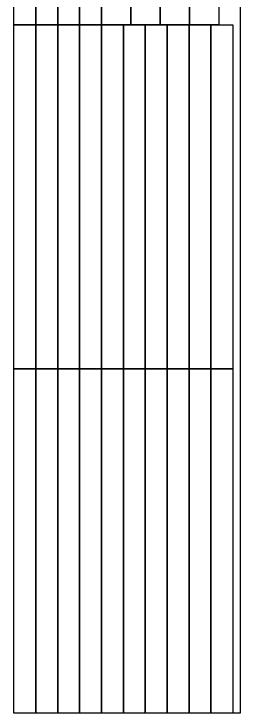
# Model space of a CAD drawing. Header units: millimetres. Extents: x 1994 to 6032, y -2597 to 3403.
# Drawn here: x 1994 to 3244, y -2597 to 1263 of the extents above; entities that cross this region are included whole.
import ezdxf

# ---------------------------------------------------------------- set-up
doc = ezdxf.new("R2010")
doc.units = ezdxf.units.MM

msp = doc.modelspace()

# ---------------------------------------------------------------- linework, layer by layer
at = {"color": 1}
msp.add_lwpolyline([(1993.578, 3403.323), (3243.578, 3403.323), (3243.578, -2596.677), (1993.578, -2596.677)], close=True, dxfattribs=at)
at = {"color": 2}
for points in [[(1993.578, 3103.323), (2114.578, 3103.323), (2114.578, 1203.323), (1993.578, 1203.323)], [(2114.578, 3103.323), (2235.578, 3103.323), (2235.578, 1203.323), (2114.578, 1203.323)], [(2235.578, 3103.323), (2356.578, 3103.323), (2356.578, 1203.323), (2235.578, 1203.323)], [(2356.578, 3103.323), (2477.578, 3103.323), (2477.578, 1203.323), (2356.578, 1203.323)], [(1993.578, 1203.323), (2114.578, 1203.323), (2114.578, -696.677), (1993.578, -696.677)], [(2114.578, 1203.323), (2235.578, 1203.323), (2235.578, -696.677), (2114.578, -696.677)], [(2235.578, 1203.323), (2356.578, 1203.323), (2356.578, -696.677), (2235.578, -696.677)], [(2356.578, 1203.323), (2477.578, 1203.323), (2477.578, -696.677), (2356.578, -696.677)], [(2477.578, 1203.323), (2598.578, 1203.323), (2598.578, -696.677), (2477.578, -696.677)], [(2598.578, 1203.323), (2719.578, 1203.323), (2719.578, -696.677), (2598.578, -696.677)], [(2719.578, 1203.323), (2840.578, 1203.323), (2840.578, -696.677), (2719.578, -696.677)], [(2840.578, 1203.323), (2961.578, 1203.323), (2961.578, -696.677), (2840.578, -696.677)], [(2961.578, 1203.323), (3082.578, 1203.323), (3082.578, -696.677), (2961.578, -696.677)], [(3082.578, 1203.323), (3203.578, 1203.323), (3203.578, -696.677), (3082.578, -696.677)], [(1993.578, -696.677), (2114.578, -696.677), (2114.578, -2596.677), (1993.578, -2596.677)], [(2114.578, -696.677), (2235.578, -696.677), (2235.578, -2596.677), (2114.578, -2596.677)], [(2235.578, -696.677), (2356.578, -696.677), (2356.578, -2596.677), (2235.578, -2596.677)], [(2356.578, -696.677), (2477.578, -696.677), (2477.578, -2596.677), (2356.578, -2596.677)], [(2477.578, -696.677), (2598.578, -696.677), (2598.578, -2596.677), (2477.578, -2596.677)], [(2598.578, -696.677), (2719.578, -696.677), (2719.578, -2596.677), (2598.578, -2596.677)], [(2719.578, -696.677), (2840.578, -696.677), (2840.578, -2596.677), (2719.578, -2596.677)], [(2840.578, -696.677), (2961.578, -696.677), (2961.578, -2596.677), (2840.578, -2596.677)], [(2961.578, -696.677), (3082.578, -696.677), (3082.578, -2596.677), (2961.578, -2596.677)], [(3082.578, -696.677), (3203.578, -696.677), (3203.578, -2596.677), (3082.578, -2596.677)]]:
    msp.add_lwpolyline(points, close=True, dxfattribs=at)
at = {"color": 4}
for points in [[(2477.578, 2118.323), (2639.578, 2118.323), (2639.578, 1203.323), (2477.578, 1203.323)], [(2639.578, 2118.323), (2801.578, 2118.323), (2801.578, 1203.323), (2639.578, 1203.323)], [(2801.578, 2118.323), (2963.578, 2118.323), (2963.578, 1203.323), (2801.578, 1203.323)], [(2963.578, 2118.323), (3125.578, 2118.323), (3125.578, 1203.323), (2963.578, 1203.323)]]:
    msp.add_lwpolyline(points, close=True, dxfattribs=at)

doc.saveas('drawing.dxf')
